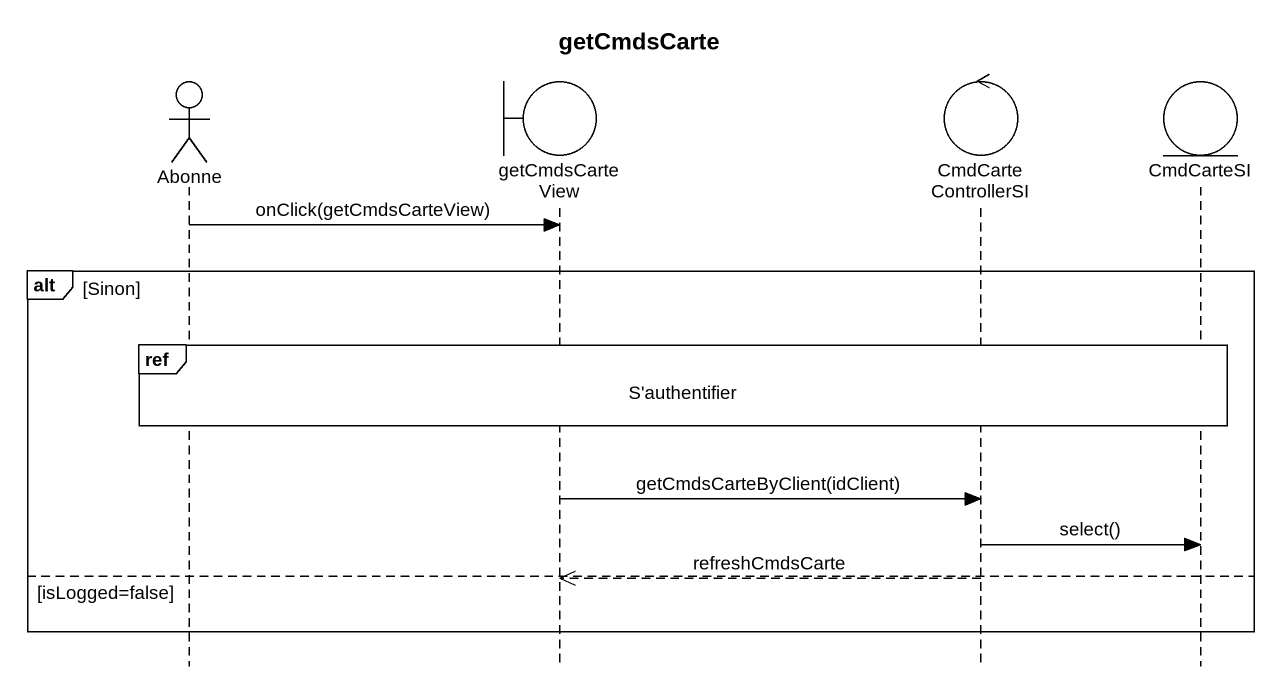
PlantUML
@startuml
title getCmdsCarte
hide footbox
actor Abonne
boundary getCmdsCarteView
control CmdCarteControllerSI
entity CmdCarteSI

Abonne -> getCmdsCarteView : onClick(getCmdsCarteView)
alt Sinon
  ref over Abonne, getCmdsCarteView, CmdCarteControllerSI, CmdCarteSI : S'authentifier
  getCmdsCarteView -> CmdCarteControllerSI : getCmdsCarteByClient(idClient)
  CmdCarteControllerSI -> CmdCarteSI : select()
else isLogged=false
  CmdCarteControllerSI -->> getCmdsCarteView : refreshCmdsCarte
end
@enduml
